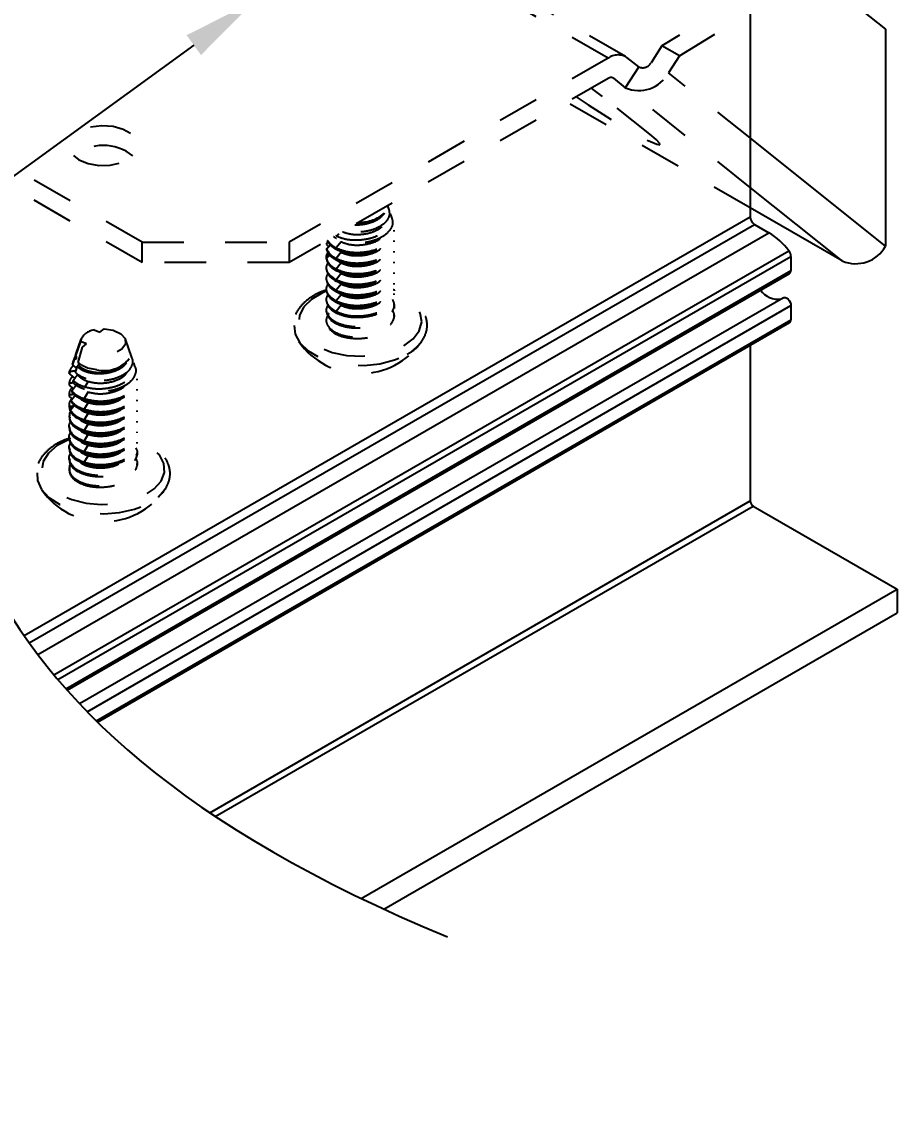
# Model space of a CAD drawing. Extents: x 0 to 11.6, y -12 to 0.
# Drawn here: x 3.904 to 6.01, y -8.144 to -5.504 of the extents above; entities that cross this region are included whole.
import ezdxf
from ezdxf import colors
from ezdxf.entities.mleader import LeaderData, LeaderLine
from ezdxf.math import Vec2, Vec3

# ---------------------------------------------------------------- set-up
doc = ezdxf.new("R2010")
doc.units = 0
doc.header["$LTSCALE"] = 0.5
doc.header["$MEASUREMENT"] = 0
doc.linetypes.add('HIDDEN2', pattern=[0.1875, 0.125, -0.0625])
for name, color, linetype in [('Brackets', 181, 'CONTINUOUS'), ('Dimension', 10, 'CONTINUOUS'), ('FAB DWG', 221, 'CONTINUOUS'), ('Hardware', 242, 'CONTINUOUS'), ('Housing', 150, 'CONTINUOUS')]:
    doc.layers.add(name, color=color, linetype=linetype)
doc.styles.get("Standard").update_dxf_attribs({"font": 'arial.ttf'})

msp = doc.modelspace()

# ---------------------------------------------------------------- linework, layer by layer
at = {"layer": 'Brackets', "linetype": 'HIDDEN2', "transparency": 16777216}
for p, q in [((5.3148, -5.5916), (4.464, -5.1004)), ((5.3565, -5.5874), (4.5057, -5.0963)), ((5.6565, -5.4308), (5.4442, -5.5617)), ((5.4865, -5.5861), (5.6565, -5.4813)), ((5.4442, -5.5617), (5.4179, -5.6024)), ((5.4865, -5.5861), (5.4442, -5.5617)), ((5.3148, -5.5916), (4.5468, -6.0349)), ((5.3884, -5.6125), (5.36, -5.5898)), ((5.4865, -5.5861), (5.4601, -5.6268)), ((5.3884, -5.6125), (5.356, -5.6626)), ((5.3148, -5.6404), (4.5468, -6.0838)), ((5.3276, -5.6399), (5.3255, -5.6387)), ((5.3276, -5.6399), (5.356, -5.6626)), ((5.6565, -5.7836), (5.4601, -5.6268)), ((5.6565, -5.9027), (5.356, -5.6626)), ((5.6565, -5.9518), (5.2159, -5.6975)), ((5.4148, -5.7745), (5.3012, -5.6837)), ((4.1932, -6.0349), (3.696, -5.7479)), ((4.1932, -6.0838), (3.696, -5.7967)), ((4.1932, -6.0838), (4.1932, -6.0349)), ((4.1932, -6.0349), (4.5468, -6.0349)), ((4.5468, -6.0349), (4.5468, -6.0838)), ((4.5468, -6.0838), (4.1932, -6.0838))]:
    msp.add_line(p, q, dxfattribs=at)
at = {"layer": 'Brackets', "transparency": 16777216}
for p, q in [((5.8118, -5.3855), (5.9822, -5.5217)), ((5.9822, -5.5217), (5.9822, -6.0439)), ((5.9822, -6.0439), (5.6565, -5.7836)), ((5.878, -6.0797), (5.6565, -5.9027)), ((5.878, -6.0797), (5.6565, -5.9518))]:
    msp.add_line(p, q, dxfattribs=at)
at = {"layer": 'Brackets', "linetype": 'HIDDEN2', "transparency": 16777216, "flags": 128}
for points in [[(5.3012, -5.6837), (5.2789, -5.6666), (5.2747, -5.6635)], [(5.2379, -5.6848), (5.2662, -5.7035), (5.3015, -5.7261), (5.3358, -5.7473), (5.3674, -5.766), (5.3948, -5.7814), (5.4165, -5.7925), (5.4315, -5.7989), (5.439, -5.8002), (5.4386, -5.7964), (5.4304, -5.7877), (5.4148, -5.7745)], [(4.0406, -5.836), (4.0628, -5.8452), (4.089, -5.8497), (4.1163, -5.849), (4.1418, -5.8433), (4.1626, -5.8331), (4.1766, -5.8195), (4.1822, -5.8041), (4.1789, -5.7884), (4.1669, -5.7743), (4.1475, -5.7631), (4.123, -5.7562), (4.0959, -5.7542), (4.0691, -5.7575), (4.0457, -5.7656), (4.028, -5.7776), (4.0181, -5.7923), (4.0169, -5.808), (4.0247, -5.8232), (4.0406, -5.836)]]:
    msp.add_lwpolyline(points, dxfattribs=at)
at = {"layer": 'Brackets', "linetype": 'HIDDEN2', "transparency": 16777216}
for centre, radius, start, end in [((5.3386, -5.6234), 0.0398, 57.5599, 126.8855), ((5.3976, -5.5914), 0.0231, 246.4213, 331.527), ((5.3215, -5.6494), 0.0113, 57.5599, 126.8855), ((5.3885, -5.588), 0.0814, 246.4213, 331.527), ((4.0993, -5.9165), 0.1149, 51.5655, 128.4345)]:
    msp.add_arc(centre, radius, start, end, dxfattribs=at)
at = {"layer": 'Brackets', "transparency": 16777216}
msp.add_arc((5.9106, -6.005), 0.0814, 246.4213, 331.527, dxfattribs=at)
at = {"layer": 'Dimension', "transparency": 16777216}
for points, knots in [([(2.5228, -3.9686), (3.644, -4.4845), (3.6491, -5.8333), (3.6542, -7.1821), (4.9277, -7.7071)], [0.0416, 0.0416, 0.0416, 0.0416, 1, 2, 2, 2, 2]), ([(2.6779, -6.7488), (3.9882, -7.289), (3.8715, -8.8141), (3.5346, -9.9254), (4.4394, -10.8779)], [0, 0, 0, 0, 1, 1.936571, 1.936571, 1.936571, 1.936571])]:
    msp.add_open_spline(points, degree=3, knots=knots, dxfattribs=at)
at = {"layer": 'Hardware', "linetype": 'HIDDEN2', "transparency": 16777216}
for p, q in [((4.7866, -5.9542), (4.784, -5.9468)), ((4.794, -5.9751), (4.791, -5.9667)), ((4.6668, -6.0145), (4.6622, -6.0202)), ((4.8, -6.0086), (4.8, -6.0054)), ((4.637, -6.0402), (4.642, -6.0458)), ((4.672, -6.0335), (4.66, -6.0484)), ((4.8, -6.0341), (4.8, -6.0309)), ((4.636, -6.0707), (4.636, -6.0724)), ((4.6412, -6.0558), (4.6364, -6.0647)), ((4.6414, -6.0689), (4.6364, -6.066)), ((4.672, -6.059), (4.66, -6.0739)), ((4.6629, -6.0522), (4.672, -6.059)), ((4.8, -6.0596), (4.8, -6.0564)), ((4.636, -6.0947), (4.636, -6.0979)), ((4.672, -6.0845), (4.66, -6.0994)), ((4.6636, -6.0783), (4.672, -6.0845)), ((4.8, -6.0851), (4.8, -6.0819)), ((4.636, -6.1202), (4.636, -6.1234)), ((4.672, -6.1101), (4.66, -6.1249)), ((4.6636, -6.1038), (4.672, -6.1101)), ((4.8, -6.1106), (4.8, -6.1074)), ((4.636, -6.1457), (4.636, -6.1489)), ((4.658, -6.125), (4.672, -6.1356)), ((4.672, -6.1356), (4.66, -6.1505)), ((4.8, -6.1362), (4.8, -6.133)), ((4.636, -6.1712), (4.636, -6.1744)), ((4.658, -6.1506), (4.672, -6.1611)), ((4.658, -6.1761), (4.672, -6.1866)), ((4.672, -6.1611), (4.66, -6.176)), ((4.8, -6.1617), (4.8, -6.1585)), ((4.636, -6.1968), (4.636, -6.1999)), ((4.672, -6.1866), (4.66, -6.2015)), ((4.8, -6.1872), (4.8, -6.184)), ((4.8, -6.2127), (4.8, -6.2095)), ((4.0773, -6.246), (4.0916, -6.2516)), ((4.0916, -6.2516), (4.1013, -6.2434)), ((4.0448, -6.2736), (4.0327, -6.3079)), ((4.0459, -6.2685), (4.0338, -6.3027)), ((4.0592, -6.2793), (4.0448, -6.2736)), ((4.0494, -6.2875), (4.0592, -6.2793)), ((4.1681, -6.3119), (4.1527, -6.2685)), ((4.0327, -6.3079), (4.0345, -6.303)), ((4.0327, -6.3079), (4.0343, -6.3093)), ((4.0393, -6.3245), (4.0494, -6.2875)), ((4.8308, -6.3046), (4.8419, -6.2975)), ((4.0294, -6.3171), (4.0251, -6.3292)), ((4.0251, -6.3292), (4.0269, -6.324)), ((4.0305, -6.3121), (4.0263, -6.3238)), ((4.0342, -6.3163), (4.0294, -6.3171)), ((4.0327, -6.3486), (4.0367, -6.3342)), ((4.0367, -6.3342), (4.0395, -6.3303)), ((4.1755, -6.3329), (4.1727, -6.3249)), ((4.0188, -6.3468), (4.0175, -6.3505)), ((4.0175, -6.3505), (4.0175, -6.3505)), ((4.0201, -6.3414), (4.019, -6.3445)), ((4.0342, -6.3372), (4.0342, -6.3426)), ((4.0628, -6.3442), (4.061, -6.3472)), ((4.0837, -6.3418), (4.0625, -6.3378)), ((4.0262, -6.3728), (4.0275, -6.3678)), ((4.0628, -6.3697), (4.055, -6.3828)), ((4.1813, -6.3665), (4.1813, -6.3633)), ((4.0174, -6.4063), (4.0251, -6.4128)), ((4.0628, -6.3952), (4.0533, -6.4113)), ((4.1813, -6.392), (4.1813, -6.3888)), ((4.1813, -6.4175), (4.1813, -6.4143)), ((4.0173, -6.4271), (4.0173, -6.4303)), ((4.0245, -6.4348), (4.0176, -6.4322)), ((4.0628, -6.4207), (4.0533, -6.4368)), ((4.1813, -6.443), (4.1813, -6.4398)), ((4.0173, -6.4526), (4.0173, -6.4558)), ((4.0628, -6.4462), (4.0533, -6.4623)), ((4.1813, -6.4686), (4.1813, -6.4654)), ((4.0173, -6.4781), (4.0173, -6.4813)), ((4.0628, -6.4718), (4.0533, -6.4878)), ((4.1813, -6.4941), (4.1813, -6.4909)), ((4.0173, -6.5036), (4.0173, -6.5068)), ((4.0628, -6.4973), (4.0533, -6.5133)), ((4.1813, -6.5196), (4.1813, -6.5164)), ((4.0173, -6.5292), (4.0173, -6.5323)), ((4.0628, -6.5228), (4.0533, -6.5389)), ((4.1813, -6.5451), (4.1813, -6.5419)), ((4.0173, -6.5547), (4.0173, -6.5579)), ((4.0628, -6.5483), (4.0533, -6.5644)), ((4.1813, -6.5706), (4.1813, -6.5674)), ((4.2313, -6.6483), (4.2471, -6.6313))]:
    msp.add_line(p, q, dxfattribs=at)
at = {"layer": 'Hardware', "linetype": 'HIDDEN2', "transparency": 16777216, "flags": 128}
for points in [[(4.6364, -6.1526), (4.6273, -6.1563), (4.6011, -6.1715), (4.5822, -6.1899), (4.5719, -6.2105), (4.5707, -6.2319), (4.5788, -6.2528), (4.5956, -6.2718), (4.6202, -6.2879), (4.6508, -6.2999), (4.6857, -6.3072), (4.7227, -6.3092), (4.7593, -6.3059), (4.7933, -6.2973), (4.8226, -6.2842), (4.8226, -6.2842)], [(4.8226, -6.2842), (4.8454, -6.2673), (4.8601, -6.2477), (4.8659, -6.2265), (4.8624, -6.2052), (4.8498, -6.1851), (4.829, -6.1673), (4.8012, -6.1532), (4.7963, -6.1514)], [(4.1013, -6.2434), (4.1236, -6.2467), (4.1416, -6.255), (4.152, -6.2668), (4.153, -6.2801), (4.1444, -6.2925), (4.1277, -6.3016), (4.106, -6.306), (4.083, -6.3048), (4.063, -6.2983), (4.0494, -6.2875)], [(4.5587, -6.2352), (4.5612, -6.2561), (4.5726, -6.2773), (4.5925, -6.2963), (4.6197, -6.312), (4.6526, -6.3234), (4.6893, -6.33), (4.7276, -6.3314), (4.7655, -6.3274), (4.8005, -6.3183), (4.8308, -6.3046)], [(4.8419, -6.2975), (4.8545, -6.2871), (4.8658, -6.2741)], [(4.0175, -6.3505), (4.0185, -6.3459), (4.019, -6.3445)], [(4.0181, -6.5096), (4.016, -6.5104), (3.9882, -6.5246), (3.9674, -6.5423), (3.9549, -6.5625), (3.9514, -6.5838), (3.9573, -6.6049), (3.972, -6.6246), (3.9948, -6.6415), (4.0241, -6.6546), (4.0582, -6.6631), (4.0948, -6.6664), (4.1317, -6.6643), (4.1666, -6.6571), (4.1973, -6.645), (4.2218, -6.6289), (4.2218, -6.6289)], [(4.2218, -6.6289), (4.2386, -6.6099), (4.2466, -6.589), (4.2454, -6.5676), (4.235, -6.547), (4.2161, -6.5286), (4.1899, -6.5135), (4.1801, -6.5095)], [(3.9402, -6.5903), (3.9412, -6.6085), (3.9507, -6.63), (3.9688, -6.6496), (3.9946, -6.6661), (4.0264, -6.6785), (4.0624, -6.6862), (4.1006, -6.6887), (4.1388, -6.6859), (4.1746, -6.6778), (4.206, -6.6651), (4.2313, -6.6483)]]:
    msp.add_lwpolyline(points, dxfattribs=at)
at = {"layer": 'Hardware', "linetype": 'HIDDEN2', "transparency": 16777216}
for centre, radius, start, end in [((4.7179, -5.897), 0.0894, 268.4178, 311.1197), ((4.6635, -6.0707), 0.0275, 170.1317, 189.8683), ((4.0811, -6.2834), 0.0376, 95.8829, 164.9428), ((4.718, -6.1703), 0.1806, 215.088, 324.912), ((4.1021, -6.2675), 0.0765, 256.0573, 321.7433), ((4.0477, -6.4273), 0.0304, 189.1668, 207.6073), ((4.0497, -6.581), 0.0321, 162.0187, 233.4667), ((4.0993, -6.5274), 0.1806, 215.088, 324.912)]:
    msp.add_arc(centre, radius, start, end, dxfattribs=at)
for centre, major_axis, ratio, start_param, end_param in [((4.718, -5.7254), (0.0551, 0.5797), 0.104683, 2.147575, 2.154741), ((4.718, -5.7254), (0.0551, 0.5797), 0.104683, 2.206003, 2.208709), ((4.718, -5.7254), (0.0623, 0.5129), 0.103906, 2.270315, 2.277598), ((4.718, -5.7254), (0.0623, 0.5129), 0.103906, 2.329739, 2.334448), ((4.0993, -6.0826), (0.0345, 0.4644), 0.118803, 2.089657, 2.10692), ((4.0993, -6.0826), (0.0568, 0.4129), 0.07693, 2.207069, 2.224658), ((4.0993, -6.0826), (0.0435, 0.5851), 0.118803, 2.102708, 2.109607), ((4.0993, -6.0826), (0.0435, 0.5851), 0.118803, 2.158801, 2.165967), ((4.0993, -6.0826), (0.0716, 0.5202), 0.07693, 2.221384, 2.228388), ((4.0993, -6.0826), (0.0435, 0.5851), 0.118803, 2.217229, 2.219935), ((4.0993, -6.0826), (0.0716, 0.5202), 0.07693, 2.337781, 2.34249), ((4.0993, -6.0826), (0.0716, 0.5202), 0.07693, 2.278357, 2.285641)]:
    msp.add_ellipse(centre, major_axis=major_axis, ratio=ratio, start_param=start_param, end_param=end_param, dxfattribs=at)
for points, knots in [([(4.7863, -5.9542), (4.7874, -5.9588), (4.7896, -5.9682), (4.7831, -5.9824), (4.7697, -5.9952), (4.7502, -6.0048), (4.7268, -6.0101), (4.7026, -6.0108), (4.6873, -6.0085), (4.6806, -6.0065)], [0, 0, 0, 0, 0.1186513, 0.2476999, 0.3779181, 0.509324, 0.640716, 0.7729759, 0.9018043, 0.9018043, 0.9018043, 0.9018043]), ([(4.7046, -5.9927), (4.7063, -5.9927), (4.7157, -5.9927), (4.7328, -5.9908), (4.7538, -5.9839), (4.7687, -5.9744), (4.7744, -5.9672), (4.7767, -5.9644)], [0.311349, 0.311349, 0.311349, 0.311349, 0.3529015, 0.5322167, 0.7114857, 0.8865187, 1, 1, 1, 1]), ([(4.7083, -5.9905), (4.7116, -5.9905), (4.7234, -5.9902), (4.7435, -5.9868), (4.7646, -5.9774), (4.7729, -5.9685), (4.7767, -5.9644)], [0.3336923, 0.3336923, 0.3336923, 0.3336923, 0.4138196, 0.6150833, 0.8228616, 1, 1, 1, 1]), ([(4.66, -6.0484), (4.6684, -6.0517), (4.6854, -6.0585), (4.7181, -6.0601), (4.7502, -6.0551), (4.7776, -6.0429), (4.7955, -6.0255), (4.8025, -6.0069), (4.7974, -5.9953), (4.7952, -5.9902)], [0, 0, 0, 0, 0.1466645, 0.2971883, 0.4417453, 0.5909605, 0.7401758, 0.8847328, 1, 1, 1, 1]), ([(4.7934, -5.9753), (4.7947, -5.9797), (4.7975, -5.9895), (4.7911, -6.0046), (4.7771, -6.0189), (4.756, -6.0299), (4.7305, -6.0361), (4.7034, -6.0373), (4.679, -6.0338), (4.6665, -6.0285), (4.6609, -6.0261)], [0, 0, 0, 0, 0.105545, 0.234855, 0.364989, 0.496409, 0.627836, 0.759822, 0.893336, 1, 1, 1, 1]), ([(4.6622, -6.0202), (4.6679, -6.0224), (4.6805, -6.0274), (4.7049, -6.03), (4.7316, -6.028), (4.7565, -6.0211), (4.7766, -6.0094), (4.7895, -5.9946), (4.7946, -5.9799), (4.7915, -5.9707), (4.7902, -5.967)], [0, 0, 0, 0, 0.11247, 0.246698, 0.381095, 0.515488, 0.647566, 0.778951, 0.910342, 1, 1, 1, 1]), ([(4.6756, -6.0094), (4.6811, -6.0114), (4.6937, -6.0158), (4.718, -6.0166), (4.7437, -6.0123), (4.7647, -6.0022), (4.7772, -5.9921), (4.7789, -5.9857), (4.7792, -5.9847)], [0.0347196, 0.0347196, 0.0347196, 0.0347196, 0.1911393, 0.3873312, 0.5757121, 0.7701906, 0.9646691, 1, 1, 1, 1]), ([(4.66, -6.0516), (4.6684, -6.0549), (4.6854, -6.0617), (4.7181, -6.0633), (4.7501, -6.0583), (4.7778, -6.0461), (4.7947, -6.0287), (4.802, -6.0152), (4.8, -6.0087), (4.7999, -6.0086)], [0, 0, 0, 0, 0.165456, 0.335265, 0.498343, 0.666677, 0.83501, 0.998088, 1, 1, 1, 1]), ([(4.6422, -6.0365), (4.6418, -6.0365), (4.6401, -6.0365), (4.6384, -6.0366), (4.6371, -6.0367)], [0, 0, 0, 0, 0.226854, 1, 1, 1, 1]), ([(4.6371, -6.0507), (4.6384, -6.0494), (4.641, -6.0467), (4.644, -6.0438), (4.6457, -6.0422), (4.646, -6.0418)], [0, 0, 0, 0, 0.441026, 0.882057, 1, 1, 1, 1]), ([(4.6379, -6.0305), (4.6402, -6.0345), (4.6447, -6.0424), (4.655, -6.0486), (4.66, -6.0516)], [0, 0, 0, 0, 0.50866, 1, 1, 1, 1]), ([(4.6395, -6.0302), (4.6414, -6.0333), (4.646, -6.04), (4.655, -6.0454), (4.66, -6.0484)], [0.1124256, 0.1124256, 0.1124256, 0.1124256, 0.5086792, 1, 1, 1, 1]), ([(4.66, -6.0739), (4.6684, -6.0772), (4.6854, -6.084), (4.7181, -6.0857), (4.7502, -6.0806), (4.7777, -6.0684), (4.7954, -6.051), (4.8023, -6.0338), (4.798, -6.0236), (4.7965, -6.0199)], [0, 0, 0, 0, 0.151406, 0.306795, 0.456025, 0.610064, 0.764103, 0.913333, 1, 1, 1, 1]), ([(4.66, -6.0771), (4.6684, -6.0804), (4.6854, -6.0872), (4.7181, -6.0888), (4.7501, -6.0838), (4.7778, -6.0716), (4.7947, -6.0542), (4.802, -6.0407), (4.8, -6.0342), (4.7999, -6.0341)], [0, 0, 0, 0, 0.165456, 0.335265, 0.498343, 0.666677, 0.83501, 0.998088, 1, 1, 1, 1]), ([(4.672, -6.0335), (4.6787, -6.0361), (4.6921, -6.0412), (4.7182, -6.0422), (4.7432, -6.0377), (4.7617, -6.0302), (4.7679, -6.0235), (4.7696, -6.0217)], [0, 0, 0, 0, 0.2258633, 0.4576971, 0.680301, 0.9101101, 1, 1, 1, 1]), ([(4.6459, -6.0645), (4.6459, -6.0645), (4.6443, -6.0645), (4.6411, -6.0646), (4.638, -6.0647), (4.6364, -6.0647)], [0, 0, 0, 0, 0.0037293, 0.5018346, 1, 1, 1, 1]), ([(4.6365, -6.0737), (4.639, -6.0712), (4.6421, -6.0681), (4.6453, -6.0651), (4.6459, -6.0645)], [0, 0, 0, 0, 0.794285, 1, 1, 1, 1]), ([(4.637, -6.0536), (4.6391, -6.0581), (4.6432, -6.0669), (4.6545, -6.0737), (4.66, -6.0771)], [0, 0, 0, 0, 0.508384, 1, 1, 1, 1]), ([(4.6371, -6.0507), (4.6392, -6.0551), (4.6434, -6.0639), (4.6546, -6.0706), (4.66, -6.0739)], [0, 0, 0, 0, 0.50843, 1, 1, 1, 1]), ([(4.66, -6.0994), (4.6684, -6.1028), (4.6854, -6.1095), (4.7181, -6.1112), (4.7502, -6.1061), (4.7777, -6.0939), (4.7954, -6.0765), (4.8023, -6.0593), (4.798, -6.0491), (4.7965, -6.0454)], [0, 0, 0, 0, 0.151406, 0.306795, 0.456025, 0.610064, 0.764103, 0.913333, 1, 1, 1, 1]), ([(4.66, -6.1026), (4.6684, -6.106), (4.6854, -6.1127), (4.7181, -6.1144), (4.7501, -6.1093), (4.7778, -6.0971), (4.7947, -6.0797), (4.802, -6.0662), (4.8, -6.0597), (4.7999, -6.0596)], [0, 0, 0, 0, 0.165456, 0.335265, 0.498343, 0.666677, 0.83501, 0.998088, 1, 1, 1, 1]), ([(4.66, -6.1249), (4.6684, -6.1283), (4.6854, -6.1351), (4.7181, -6.1367), (4.7502, -6.1316), (4.7777, -6.1194), (4.7954, -6.102), (4.8023, -6.0848), (4.798, -6.0747), (4.7965, -6.0709)], [0, 0, 0, 0, 0.1514056, 0.3067954, 0.4560254, 0.6100643, 0.7641032, 0.9133333, 1, 1, 1, 1]), ([(4.672, -6.059), (4.6787, -6.0616), (4.6921, -6.0667), (4.7182, -6.0677), (4.7432, -6.0632), (4.761, -6.0562), (4.7667, -6.0501), (4.768, -6.0488)], [0, 0, 0, 0, 0.2319006, 0.4699312, 0.6984852, 0.9344371, 1, 1, 1, 1]), ([(4.6402, -6.0833), (4.6384, -6.087), (4.6337, -6.0963), (4.6401, -6.1118), (4.6534, -6.1206), (4.66, -6.1249)], [0, 0, 0, 0, 0.250809, 0.630269, 1, 1, 1, 1]), ([(4.6361, -6.0724), (4.6372, -6.0781), (4.6394, -6.0895), (4.6532, -6.0983), (4.66, -6.1026)], [0, 0, 0, 0, 0.5036629, 1, 1, 1, 1]), ([(4.6365, -6.0737), (4.6383, -6.0786), (4.6419, -6.0883), (4.6541, -6.0958), (4.66, -6.0994)], [0, 0, 0, 0, 0.507952, 1, 1, 1, 1]), ([(4.66, -6.1281), (4.6684, -6.1315), (4.6854, -6.1382), (4.7181, -6.1399), (4.7501, -6.1348), (4.7778, -6.1226), (4.7947, -6.1053), (4.802, -6.0917), (4.8, -6.0852), (4.7999, -6.0851)], [0, 0, 0, 0, 0.165456, 0.335265, 0.498343, 0.666677, 0.83501, 0.998088, 1, 1, 1, 1]), ([(4.66, -6.1505), (4.6684, -6.1538), (4.6854, -6.1606), (4.7181, -6.1622), (4.7502, -6.1571), (4.7777, -6.1449), (4.7954, -6.1276), (4.8023, -6.1103), (4.798, -6.1002), (4.7965, -6.0964)], [0, 0, 0, 0, 0.151406, 0.306795, 0.456025, 0.610064, 0.764103, 0.913333, 1, 1, 1, 1]), ([(4.672, -6.0845), (4.6787, -6.0871), (4.6921, -6.0922), (4.7182, -6.0932), (4.7432, -6.0887), (4.761, -6.0817), (4.7667, -6.0756), (4.768, -6.0743)], [0, 0, 0, 0, 0.2319006, 0.4699312, 0.6984852, 0.9344371, 1, 1, 1, 1]), ([(4.6402, -6.1088), (4.6384, -6.1125), (4.6337, -6.1218), (4.6401, -6.1374), (4.6534, -6.1461), (4.66, -6.1505)], [0, 0, 0, 0, 0.250809, 0.630269, 1, 1, 1, 1]), ([(4.6361, -6.0979), (4.6372, -6.1036), (4.6394, -6.115), (4.6532, -6.1238), (4.66, -6.1281)], [0, 0, 0, 0, 0.503663, 1, 1, 1, 1]), ([(4.6361, -6.1234), (4.6372, -6.1291), (4.6394, -6.1406), (4.6532, -6.1493), (4.66, -6.1536)], [0, 0, 0, 0, 0.503663, 1, 1, 1, 1]), ([(4.66, -6.1536), (4.6684, -6.157), (4.6854, -6.1638), (4.7181, -6.1654), (4.7501, -6.1603), (4.7778, -6.1481), (4.7947, -6.1308), (4.802, -6.1172), (4.8, -6.1107), (4.7999, -6.1106)], [0, 0, 0, 0, 0.165456, 0.335265, 0.498343, 0.666677, 0.83501, 0.998088, 1, 1, 1, 1]), ([(4.66, -6.176), (4.6684, -6.1793), (4.6854, -6.1861), (4.7181, -6.1877), (4.7502, -6.1827), (4.7777, -6.1705), (4.7954, -6.1531), (4.8023, -6.1359), (4.798, -6.1257), (4.7965, -6.122)], [0, 0, 0, 0, 0.151406, 0.306795, 0.456025, 0.610064, 0.764103, 0.913333, 1, 1, 1, 1]), ([(4.672, -6.1101), (4.6787, -6.1126), (4.6921, -6.1178), (4.7182, -6.1188), (4.7432, -6.1142), (4.761, -6.1072), (4.7667, -6.1011), (4.768, -6.0998)], [0, 0, 0, 0, 0.231901, 0.469931, 0.698485, 0.934437, 1, 1, 1, 1]), ([(4.6385, -6.1492), (4.6312, -6.1517), (4.6134, -6.1579), (4.5904, -6.1726), (4.5709, -6.192), (4.5595, -6.2116), (4.5586, -6.2246), (4.5582, -6.2295)], [0, 0, 0, 0, 0.159637, 0.392762, 0.627349, 0.85941, 1, 1, 1, 1]), ([(4.6402, -6.1344), (4.6384, -6.138), (4.6337, -6.1473), (4.6401, -6.1629), (4.6534, -6.1716), (4.66, -6.176)], [0, 0, 0, 0, 0.250809, 0.630269, 1, 1, 1, 1]), ([(4.6361, -6.1489), (4.6372, -6.1547), (4.6394, -6.1661), (4.6532, -6.1748), (4.66, -6.1792)], [0, 0, 0, 0, 0.503663, 1, 1, 1, 1]), ([(4.66, -6.1792), (4.6684, -6.1825), (4.6854, -6.1893), (4.7181, -6.1909), (4.7501, -6.1858), (4.7778, -6.1736), (4.7947, -6.1563), (4.802, -6.1428), (4.8, -6.1362), (4.7999, -6.1362)], [0, 0, 0, 0, 0.1654557, 0.3352652, 0.4983434, 0.6666768, 0.8350101, 0.9980883, 1, 1, 1, 1]), ([(4.66, -6.2015), (4.6684, -6.2048), (4.6854, -6.2116), (4.7181, -6.2132), (4.7502, -6.2082), (4.7777, -6.196), (4.7954, -6.1786), (4.8023, -6.1614), (4.798, -6.1512), (4.7965, -6.1475)], [0, 0, 0, 0, 0.151406, 0.306795, 0.456025, 0.610064, 0.764103, 0.913333, 1, 1, 1, 1]), ([(4.672, -6.1356), (4.6787, -6.1381), (4.6921, -6.1433), (4.7182, -6.1443), (4.7432, -6.1398), (4.761, -6.1327), (4.7667, -6.1266), (4.768, -6.1253)], [0, 0, 0, 0, 0.231901, 0.469931, 0.698485, 0.934437, 1, 1, 1, 1]), ([(4.8403, -6.2989), (4.841, -6.2985), (4.8501, -6.2926), (4.8636, -6.2789), (4.8765, -6.257), (4.8804, -6.2334), (4.8758, -6.2107), (4.8636, -6.19), (4.8444, -6.1718), (4.822, -6.1576), (4.8043, -6.1515), (4.797, -6.149)], [0, 0, 0, 0, 0.010991, 0.144547, 0.277424, 0.405592, 0.528885, 0.651449, 0.777583, 0.907828, 1, 1, 1, 1]), ([(4.6402, -6.1599), (4.6384, -6.1636), (4.6337, -6.1729), (4.6401, -6.1884), (4.6534, -6.1972), (4.66, -6.2015)], [0, 0, 0, 0, 0.250809, 0.630269, 1, 1, 1, 1]), ([(4.6402, -6.1854), (4.6383, -6.1891), (4.6336, -6.1984), (4.6405, -6.2137), (4.6585, -6.2278), (4.6859, -6.2369), (4.718, -6.2388), (4.7502, -6.2337), (4.7776, -6.2215), (4.7954, -6.2041), (4.8023, -6.1869), (4.798, -6.1767), (4.7965, -6.173)], [0, 0, 0, 0, 0.0728676, 0.183112, 0.2905298, 0.3979476, 0.508192, 0.6140662, 0.7233523, 0.8326383, 0.9385126, 1, 1, 1, 1]), ([(4.6361, -6.1744), (4.6372, -6.1802), (4.6394, -6.1916), (4.6532, -6.2003), (4.66, -6.2047)], [0, 0, 0, 0, 0.503663, 1, 1, 1, 1]), ([(4.66, -6.2047), (4.6684, -6.208), (4.6854, -6.2148), (4.7181, -6.2164), (4.7501, -6.2114), (4.7778, -6.1992), (4.7947, -6.1818), (4.802, -6.1683), (4.8, -6.1618), (4.7999, -6.1617)], [0, 0, 0, 0, 0.165456, 0.335265, 0.498343, 0.666677, 0.83501, 0.998088, 1, 1, 1, 1]), ([(4.672, -6.1611), (4.6787, -6.1636), (4.6921, -6.1688), (4.7182, -6.1698), (4.7432, -6.1653), (4.761, -6.1583), (4.7667, -6.1522), (4.768, -6.1508)], [0, 0, 0, 0, 0.2319006, 0.4699312, 0.6984852, 0.9344371, 1, 1, 1, 1]), ([(4.672, -6.1866), (4.6787, -6.1892), (4.6921, -6.1943), (4.7182, -6.1953), (4.7432, -6.1908), (4.761, -6.1838), (4.7667, -6.1777), (4.768, -6.1763)], [0, 0, 0, 0, 0.2319006, 0.4699312, 0.6984852, 0.9344371, 1, 1, 1, 1]), ([(4.6425, -6.2054), (4.6395, -6.2109), (4.6333, -6.222), (4.6404, -6.2392), (4.6585, -6.2534), (4.6859, -6.2624), (4.718, -6.2643), (4.7502, -6.2592), (4.7776, -6.247), (4.7954, -6.2296), (4.8023, -6.2124), (4.798, -6.2022), (4.7965, -6.1985)], [0, 0, 0, 0, 0.105376, 0.211755, 0.315406, 0.419058, 0.525436, 0.627598, 0.733052, 0.838507, 0.940669, 1, 1, 1, 1]), ([(4.6361, -6.1999), (4.6373, -6.2056), (4.6397, -6.2169), (4.6587, -6.231), (4.6858, -6.2401), (4.718, -6.242), (4.7501, -6.2369), (4.7778, -6.2247), (4.7948, -6.2073), (4.802, -6.1938), (4.8, -6.1873), (4.7999, -6.1872)], [0, 0, 0, 0, 0.125921, 0.250011, 0.374101, 0.501456, 0.623763, 0.750011, 0.876259, 0.998566, 1, 1, 1, 1]), ([(4.6421, -6.2417), (4.6474, -6.2467), (4.6578, -6.2566), (4.686, -6.2656), (4.718, -6.2675), (4.7502, -6.2624), (4.7778, -6.2502), (4.7948, -6.2328), (4.802, -6.2193), (4.8, -6.2128), (4.7999, -6.2127)], [0, 0, 0, 0, 0.144564, 0.286101, 0.431362, 0.570865, 0.714863, 0.858862, 0.998365, 1, 1, 1, 1]), ([(4.033, -6.3082), (4.0324, -6.3088), (4.0298, -6.3116), (4.0296, -6.3147), (4.0294, -6.3171)], [0, 0, 0, 0, 0.238553, 1, 1, 1, 1]), ([(4.0272, -6.331), (4.024, -6.3349), (4.0198, -6.3399), (4.019, -6.3454), (4.0188, -6.3468)], [0, 0, 0, 0, 0.755708, 1, 1, 1, 1]), ([(4.0251, -6.3292), (4.0264, -6.3304), (4.0294, -6.3331), (4.0325, -6.3357), (4.0342, -6.3372)], [0, 0, 0, 0, 0.4295877, 1, 1, 1, 1]), ([(4.0367, -6.3342), (4.0406, -6.3374), (4.0471, -6.3426), (4.057, -6.3459), (4.061, -6.3472)], [0, 0, 0, 0, 0.608092, 1, 1, 1, 1]), ([(4.0625, -6.3378), (4.0567, -6.3355), (4.0473, -6.3319), (4.0415, -6.3265), (4.0393, -6.3245)], [0, 0, 0, 0, 0.6251293, 1, 1, 1, 1]), ([(4.0395, -6.3303), (4.0425, -6.3331), (4.0482, -6.3386), (4.058, -6.3424), (4.0628, -6.3442)], [0, 0, 0, 0, 0.508709, 1, 1, 1, 1]), ([(4.1748, -6.3332), (4.1755, -6.3345), (4.1791, -6.341), (4.1768, -6.3536), (4.1677, -6.3691), (4.15, -6.3822), (4.1267, -6.3911), (4.1, -6.3952), (4.0745, -6.3945), (4.0603, -6.3906), (4.054, -6.3889)], [0, 0, 0, 0, 0.035182, 0.174665, 0.315036, 0.456794, 0.598559, 0.740928, 0.884945, 1, 1, 1, 1]), ([(4.055, -6.3828), (4.0615, -6.3844), (4.0758, -6.3879), (4.1011, -6.3878), (4.1272, -6.383), (4.1499, -6.3734), (4.1665, -6.3596), (4.1745, -6.3437), (4.1761, -6.3316), (4.1726, -6.3258), (4.1722, -6.3251)], [0, 0, 0, 0, 0.12125, 0.265957, 0.410845, 0.555729, 0.698118, 0.839759, 0.981407, 1, 1, 1, 1]), ([(4.1672, -6.3122), (4.1681, -6.3139), (4.1713, -6.3203), (4.1688, -6.3322), (4.1597, -6.3462), (4.1432, -6.3578), (4.1217, -6.3656), (4.0974, -6.369), (4.0753, -6.368), (4.0632, -6.3647), (4.0583, -6.3634)], [0, 0, 0, 0, 0.04957, 0.188734, 0.329159, 0.470864, 0.612555, 0.755181, 0.899383, 1, 1, 1, 1]), ([(4.061, -6.3472), (4.0676, -6.3487), (4.0809, -6.3517), (4.104, -6.3507), (4.1263, -6.3457), (4.1452, -6.3366), (4.1572, -6.3256), (4.1608, -6.3179), (4.1622, -6.3149)], [0, 0, 0, 0, 0.173877, 0.352902, 0.532217, 0.711486, 0.886519, 1, 1, 1, 1]), ([(4.0628, -6.3442), (4.0703, -6.346), (4.0856, -6.3495), (4.1119, -6.3476), (4.1359, -6.3406), (4.1541, -6.329), (4.1597, -6.3193), (4.1622, -6.3149)], [0, 0, 0, 0, 0.2042107, 0.4138196, 0.6150833, 0.8228616, 1, 1, 1, 1]), ([(4.0259, -6.3579), (4.0241, -6.3596), (4.0187, -6.3647), (4.0179, -6.3708), (4.0173, -6.3749)], [0, 0, 0, 0, 0.323909, 1, 1, 1, 1]), ([(4.0175, -6.3505), (4.0189, -6.3517), (4.0217, -6.3543), (4.0263, -6.3583), (4.0295, -6.361), (4.0313, -6.3625)], [0, 0, 0, 0, 0.308047, 0.616097, 1, 1, 1, 1]), ([(4.0339, -6.3443), (4.0313, -6.3447), (4.0272, -6.3453), (4.0222, -6.3462), (4.0198, -6.3466), (4.0188, -6.3468)], [0, 0, 0, 0, 0.530543, 0.807342, 1, 1, 1, 1]), ([(4.0275, -6.3678), (4.028, -6.3671), (4.0295, -6.365), (4.0329, -6.3602), (4.0359, -6.3562), (4.0378, -6.3536)], [0, 0, 0, 0, 0.14554, 0.437363, 1, 1, 1, 1]), ([(4.0583, -6.3634), (4.0524, -6.3611), (4.042, -6.3571), (4.0355, -6.3512), (4.0327, -6.3486)], [0, 0, 0, 0, 0.56887, 1, 1, 1, 1]), ([(4.0378, -6.3536), (4.0407, -6.3569), (4.0464, -6.3634), (4.0574, -6.3676), (4.0628, -6.3697)], [0, 0, 0, 0, 0.50834, 1, 1, 1, 1]), ([(4.0533, -6.4113), (4.0628, -6.4136), (4.082, -6.4184), (4.1152, -6.4164), (4.1455, -6.408), (4.1691, -6.3929), (4.1811, -6.374), (4.1833, -6.3579), (4.1775, -6.3499), (4.1761, -6.348)], [0, 0, 0, 0, 0.157489, 0.319122, 0.474348, 0.634576, 0.794803, 0.950029, 1, 1, 1, 1]), ([(4.0628, -6.3697), (4.0703, -6.3715), (4.0856, -6.375), (4.112, -6.3731), (4.1357, -6.366), (4.1521, -6.3563), (4.1564, -6.3487), (4.1577, -6.3463)], [0, 0, 0, 0, 0.222537, 0.450957, 0.670283, 0.896708, 1, 1, 1, 1]), ([(4.0269, -6.3734), (4.0266, -6.3734), (4.0248, -6.3737), (4.0217, -6.3742), (4.0188, -6.3746), (4.0173, -6.3749)], [0, 0, 0, 0, 0.092376, 0.546183, 1, 1, 1, 1]), ([(4.0173, -6.3784), (4.0188, -6.3797), (4.0217, -6.3822), (4.0254, -6.3854), (4.0275, -6.3871), (4.0282, -6.3876)], [0, 0, 0, 0, 0.409661, 0.819327, 1, 1, 1, 1]), ([(4.0248, -6.3848), (4.0232, -6.3864), (4.0177, -6.3919), (4.0175, -6.3983), (4.0173, -6.4028)], [0, 0, 0, 0, 0.2926467, 1, 1, 1, 1]), ([(4.0241, -6.3933), (4.0251, -6.3919), (4.0276, -6.3884), (4.0317, -6.3828), (4.0348, -6.3787), (4.0364, -6.3766)], [0, 0, 0, 0, 0.246446, 0.623126, 1, 1, 1, 1]), ([(4.054, -6.3889), (4.0467, -6.386), (4.0356, -6.3815), (4.0286, -6.375), (4.0262, -6.3728)], [0, 0, 0, 0, 0.649225, 1, 1, 1, 1]), ([(4.0275, -6.3678), (4.0283, -6.3685), (4.0333, -6.3732), (4.0424, -6.3786), (4.0524, -6.3819), (4.055, -6.3828)], [0, 0, 0, 0, 0.115809, 0.765213, 1, 1, 1, 1]), ([(4.0533, -6.4145), (4.0628, -6.4168), (4.082, -6.4216), (4.1152, -6.4196), (4.1456, -6.4111), (4.1686, -6.3962), (4.1809, -6.38), (4.1801, -6.3699), (4.1798, -6.3665)], [0, 0, 0, 0, 0.179927, 0.364589, 0.541931, 0.724988, 0.908044, 1, 1, 1, 1]), ([(4.0533, -6.4368), (4.0628, -6.4391), (4.082, -6.4439), (4.1152, -6.442), (4.1455, -6.4335), (4.1692, -6.4185), (4.1809, -6.3995), (4.1837, -6.385), (4.1792, -6.3783), (4.1789, -6.3778)], [0, 0, 0, 0, 0.163481, 0.331263, 0.492395, 0.658719, 0.825042, 0.986174, 1, 1, 1, 1]), ([(4.0628, -6.3952), (4.0703, -6.397), (4.0856, -6.4006), (4.1121, -6.3987), (4.1354, -6.3914), (4.1501, -6.3837), (4.1535, -6.3783), (4.1536, -6.3781)], [0, 0, 0, 0, 0.24524, 0.496962, 0.738663, 0.988187, 1, 1, 1, 1]), ([(4.0238, -6.4118), (4.0224, -6.4133), (4.0167, -6.4191), (4.0172, -6.4259), (4.0176, -6.4309)], [0, 0, 0, 0, 0.265524, 1, 1, 1, 1]), ([(4.0297, -6.4011), (4.0286, -6.4012), (4.026, -6.4016), (4.0219, -6.4022), (4.0188, -6.4026), (4.0173, -6.4028)], [0, 0, 0, 0, 0.2644838, 0.6322334, 1, 1, 1, 1]), ([(4.0224, -6.4165), (4.0234, -6.4151), (4.0256, -6.4122), (4.0296, -6.4068), (4.0325, -6.403), (4.0344, -6.4005)], [0, 0, 0, 0, 0.266508, 0.533018, 1, 1, 1, 1]), ([(4.0239, -6.3962), (4.0276, -6.3999), (4.0348, -6.4072), (4.0472, -6.4121), (4.0533, -6.4145)], [0, 0, 0, 0, 0.50866, 1, 1, 1, 1]), ([(4.0241, -6.3933), (4.0278, -6.3969), (4.035, -6.4041), (4.0473, -6.4089), (4.0533, -6.4113)], [0, 0, 0, 0, 0.508679, 1, 1, 1, 1]), ([(4.0435, -6.41), (4.044, -6.4106), (4.0474, -6.4153), (4.0557, -6.4182), (4.0628, -6.4207)], [0, 0, 0, 0, 0.143807, 1, 1, 1, 1]), ([(4.0533, -6.44), (4.0628, -6.4423), (4.082, -6.4471), (4.1152, -6.4452), (4.1456, -6.4367), (4.1686, -6.4217), (4.1809, -6.4056), (4.1801, -6.3954), (4.1798, -6.392)], [0, 0, 0, 0, 0.179927, 0.364589, 0.541931, 0.724988, 0.908044, 1, 1, 1, 1]), ([(4.0533, -6.4623), (4.0628, -6.4647), (4.082, -6.4695), (4.1152, -6.4675), (4.1455, -6.459), (4.1692, -6.444), (4.1809, -6.425), (4.1837, -6.4105), (4.1792, -6.4038), (4.1789, -6.4033)], [0, 0, 0, 0, 0.163481, 0.331263, 0.492395, 0.658719, 0.825042, 0.986174, 1, 1, 1, 1]), ([(4.0628, -6.4207), (4.0703, -6.4225), (4.0856, -6.4261), (4.1118, -6.4241), (4.1349, -6.4178), (4.145, -6.4102), (4.1496, -6.4067)], [0, 0, 0, 0, 0.261133, 0.529169, 0.786533, 1, 1, 1, 1]), ([(4.0285, -6.4295), (4.0285, -6.4295), (4.0266, -6.4297), (4.023, -6.4302), (4.0194, -6.4306), (4.0176, -6.4309)], [0, 0, 0, 0, 0.003729, 0.501835, 1, 1, 1, 1]), ([(4.0188, -6.4303), (4.0185, -6.433), (4.0176, -6.4414), (4.029, -6.4548), (4.0453, -6.462), (4.0533, -6.4655)], [0, 0, 0, 0, 0.189758, 0.60014, 1, 1, 1, 1]), ([(4.0208, -6.4396), (4.0228, -6.4369), (4.0254, -6.4335), (4.028, -6.4302), (4.0285, -6.4295)], [0, 0, 0, 0, 0.794285, 1, 1, 1, 1]), ([(4.0208, -6.4396), (4.0244, -6.4443), (4.0315, -6.4534), (4.0461, -6.4594), (4.0533, -6.4623)], [0, 0, 0, 0, 0.5079521, 1, 1, 1, 1]), ([(4.0222, -6.4194), (4.0258, -6.4236), (4.0331, -6.4318), (4.0466, -6.4373), (4.0533, -6.44)], [0, 0, 0, 0, 0.5083836, 1, 1, 1, 1]), ([(4.0224, -6.4165), (4.026, -6.4207), (4.0333, -6.4288), (4.0467, -6.4341), (4.0533, -6.4368)], [0, 0, 0, 0, 0.50843, 1, 1, 1, 1]), ([(4.0433, -6.4353), (4.0438, -6.436), (4.0473, -6.4408), (4.0557, -6.4437), (4.0628, -6.4462)], [0, 0, 0, 0, 0.157137, 1, 1, 1, 1]), ([(4.0533, -6.4655), (4.0628, -6.4679), (4.082, -6.4726), (4.1152, -6.4707), (4.1456, -6.4622), (4.1686, -6.4472), (4.1809, -6.4311), (4.1801, -6.4209), (4.1798, -6.4175)], [0, 0, 0, 0, 0.179927, 0.364589, 0.541931, 0.724988, 0.908044, 1, 1, 1, 1]), ([(4.0533, -6.4878), (4.0628, -6.4902), (4.082, -6.495), (4.1152, -6.493), (4.1455, -6.4845), (4.1692, -6.4695), (4.1809, -6.4505), (4.1837, -6.436), (4.1792, -6.4294), (4.1789, -6.4288)], [0, 0, 0, 0, 0.163481, 0.331263, 0.492395, 0.658719, 0.825042, 0.986174, 1, 1, 1, 1]), ([(4.0628, -6.4462), (4.0703, -6.448), (4.0856, -6.4516), (4.1118, -6.4496), (4.1349, -6.4433), (4.145, -6.4357), (4.1496, -6.4322)], [0, 0, 0, 0, 0.261133, 0.529169, 0.786533, 1, 1, 1, 1]), ([(4.0211, -6.4668), (4.0203, -6.4677), (4.0152, -6.4736), (4.0175, -6.4867), (4.0285, -6.5026), (4.0451, -6.5098), (4.0533, -6.5133)], [0, 0, 0, 0, 0.0550501, 0.3642761, 0.6862659, 1, 1, 1, 1]), ([(4.0189, -6.444), (4.018, -6.4496), (4.0162, -6.461), (4.0288, -6.4772), (4.0452, -6.4843), (4.0533, -6.4878)], [0, 0, 0, 0, 0.327241, 0.667989, 1, 1, 1, 1]), ([(4.0188, -6.4558), (4.0185, -6.4585), (4.0176, -6.4669), (4.029, -6.4804), (4.0453, -6.4875), (4.0533, -6.491)], [0, 0, 0, 0, 0.189758, 0.60014, 1, 1, 1, 1]), ([(4.0427, -6.4601), (4.0434, -6.4611), (4.047, -6.4661), (4.0558, -6.4692), (4.0628, -6.4718)], [0, 0, 0, 0, 0.197474, 1, 1, 1, 1]), ([(4.0533, -6.491), (4.0628, -6.4934), (4.082, -6.4982), (4.1152, -6.4962), (4.1456, -6.4877), (4.1686, -6.4727), (4.1809, -6.4566), (4.1801, -6.4464), (4.1798, -6.443)], [0, 0, 0, 0, 0.179927, 0.364589, 0.541931, 0.724988, 0.908044, 1, 1, 1, 1]), ([(4.0533, -6.5133), (4.0628, -6.5157), (4.082, -6.5205), (4.1152, -6.5185), (4.1455, -6.51), (4.1692, -6.495), (4.1809, -6.4761), (4.1837, -6.4615), (4.1792, -6.4549), (4.1789, -6.4544)], [0, 0, 0, 0, 0.163481, 0.331263, 0.492395, 0.658719, 0.825042, 0.986174, 1, 1, 1, 1]), ([(4.0628, -6.4718), (4.0703, -6.4735), (4.0856, -6.4771), (4.1118, -6.4751), (4.1349, -6.4689), (4.145, -6.4612), (4.1496, -6.4577)], [0, 0, 0, 0, 0.261133, 0.529169, 0.786533, 1, 1, 1, 1]), ([(4.0211, -6.4924), (4.0203, -6.4932), (4.0152, -6.4991), (4.0175, -6.5122), (4.0285, -6.5282), (4.0451, -6.5353), (4.0533, -6.5389)], [0, 0, 0, 0, 0.0550501, 0.3642761, 0.6862659, 1, 1, 1, 1]), ([(4.0188, -6.4813), (4.0185, -6.484), (4.0176, -6.4925), (4.029, -6.5059), (4.0453, -6.513), (4.0533, -6.5165)], [0, 0, 0, 0, 0.189758, 0.60014, 1, 1, 1, 1]), ([(4.0427, -6.4856), (4.0434, -6.4866), (4.047, -6.4916), (4.0558, -6.4948), (4.0628, -6.4973)], [0, 0, 0, 0, 0.1974741, 1, 1, 1, 1]), ([(4.0533, -6.5165), (4.0628, -6.5189), (4.082, -6.5237), (4.1152, -6.5217), (4.1456, -6.5132), (4.1686, -6.4982), (4.1809, -6.4821), (4.1801, -6.4719), (4.1798, -6.4685)], [0, 0, 0, 0, 0.179927, 0.364589, 0.541931, 0.724988, 0.908044, 1, 1, 1, 1]), ([(4.0533, -6.5389), (4.0628, -6.5412), (4.082, -6.546), (4.1152, -6.544), (4.1455, -6.5355), (4.1692, -6.5205), (4.1809, -6.5016), (4.1837, -6.487), (4.1792, -6.4804), (4.1789, -6.4799)], [0, 0, 0, 0, 0.163481, 0.331263, 0.492395, 0.658719, 0.825042, 0.986174, 1, 1, 1, 1]), ([(4.0628, -6.4973), (4.0703, -6.4991), (4.0856, -6.5027), (4.1118, -6.5006), (4.1349, -6.4944), (4.145, -6.4867), (4.1496, -6.4833)], [0, 0, 0, 0, 0.261133, 0.529169, 0.786533, 1, 1, 1, 1]), ([(4.0188, -6.5068), (4.0138, -6.5085), (3.998, -6.5135), (3.9761, -6.5266), (3.9552, -6.5453), (3.9422, -6.5651), (3.9404, -6.5788), (3.9396, -6.5844)], [0, 0, 0, 0, 0.112512, 0.35238, 0.593906, 0.833976, 1, 1, 1, 1]), ([(4.0211, -6.5179), (4.0203, -6.5188), (4.0152, -6.5246), (4.0175, -6.5377), (4.0285, -6.5537), (4.0451, -6.5608), (4.0533, -6.5644)], [0, 0, 0, 0, 0.0550501, 0.3642761, 0.6862659, 1, 1, 1, 1]), ([(4.0188, -6.5068), (4.0185, -6.5095), (4.0176, -6.518), (4.029, -6.5314), (4.0453, -6.5385), (4.0533, -6.542)], [0, 0, 0, 0, 0.189758, 0.60014, 1, 1, 1, 1]), ([(4.0427, -6.5111), (4.0434, -6.5121), (4.047, -6.5171), (4.0558, -6.5203), (4.0628, -6.5228)], [0, 0, 0, 0, 0.197474, 1, 1, 1, 1]), ([(4.0533, -6.542), (4.0628, -6.5444), (4.082, -6.5492), (4.1152, -6.5472), (4.1456, -6.5387), (4.1686, -6.5237), (4.1809, -6.5076), (4.1801, -6.4975), (4.1798, -6.4941)], [0, 0, 0, 0, 0.179927, 0.364589, 0.541931, 0.724988, 0.908044, 1, 1, 1, 1]), ([(4.0533, -6.5644), (4.0628, -6.5667), (4.082, -6.5715), (4.1152, -6.5695), (4.1455, -6.5611), (4.1692, -6.546), (4.1808, -6.5271), (4.1838, -6.5129), (4.1797, -6.5066), (4.1795, -6.5064)], [0, 0, 0, 0, 0.164951, 0.334242, 0.496822, 0.664642, 0.832461, 0.995042, 1, 1, 1, 1]), ([(4.0533, -6.5676), (4.0628, -6.5699), (4.082, -6.5747), (4.1152, -6.5727), (4.1456, -6.5642), (4.1686, -6.5493), (4.1809, -6.5331), (4.1801, -6.523), (4.1798, -6.5196)], [0, 0, 0, 0, 0.179927, 0.364589, 0.541931, 0.724988, 0.908044, 1, 1, 1, 1]), ([(4.0628, -6.5228), (4.0703, -6.5246), (4.0856, -6.5282), (4.1118, -6.5262), (4.1349, -6.5199), (4.145, -6.5122), (4.1496, -6.5088)], [0, 0, 0, 0, 0.261133, 0.529169, 0.786533, 1, 1, 1, 1]), ([(4.2355, -6.6444), (4.2373, -6.6427), (4.2458, -6.6347), (4.2559, -6.6182), (4.2617, -6.595), (4.2585, -6.572), (4.2477, -6.5508), (4.2298, -6.5322), (4.2067, -6.5166), (4.1876, -6.5094), (4.1785, -6.506)], [0, 0, 0, 0, 0.038452, 0.183332, 0.324653, 0.460145, 0.59398, 0.730971, 0.872742, 1, 1, 1, 1]), ([(4.0211, -6.5434), (4.0203, -6.5443), (4.0152, -6.5501), (4.0174, -6.5633), (4.0288, -6.5789), (4.0522, -6.5909), (4.0823, -6.5968), (4.1151, -6.5951), (4.1455, -6.5866), (4.1692, -6.5716), (4.1809, -6.5526), (4.1837, -6.5381), (4.1792, -6.5314), (4.1789, -6.5309)], [0, 0, 0, 0, 0.018859, 0.124791, 0.235096, 0.342572, 0.450049, 0.560354, 0.666286, 0.775632, 0.884978, 0.99091, 1, 1, 1, 1]), ([(4.0188, -6.5324), (4.0185, -6.535), (4.0176, -6.5435), (4.029, -6.5569), (4.0453, -6.564), (4.0533, -6.5676)], [0, 0, 0, 0, 0.189758, 0.60014, 1, 1, 1, 1]), ([(4.0188, -6.5579), (4.0185, -6.5605), (4.0175, -6.569), (4.0294, -6.5821), (4.052, -6.5941), (4.0824, -6.5999), (4.1151, -6.5983), (4.1457, -6.5897), (4.1686, -6.5748), (4.1809, -6.5587), (4.1801, -6.5485), (4.1798, -6.5451)], [0, 0, 0, 0, 0.058888, 0.186243, 0.310333, 0.434423, 0.561778, 0.684085, 0.810333, 0.936581, 1, 1, 1, 1]), ([(4.0427, -6.5366), (4.0434, -6.5376), (4.047, -6.5427), (4.0558, -6.5458), (4.0628, -6.5483)], [0, 0, 0, 0, 0.197474, 1, 1, 1, 1]), ([(4.0628, -6.5483), (4.0703, -6.5501), (4.0856, -6.5537), (4.1118, -6.5517), (4.1349, -6.5454), (4.145, -6.5378), (4.1496, -6.5343)], [0, 0, 0, 0, 0.261133, 0.529169, 0.786533, 1, 1, 1, 1]), ([(4.0191, -6.5711), (4.0181, -6.5768), (4.016, -6.5884), (4.0291, -6.6045), (4.0521, -6.6164), (4.0824, -6.6223), (4.1151, -6.6206), (4.1455, -6.6121), (4.1692, -6.5971), (4.1809, -6.5781), (4.1837, -6.5636), (4.1792, -6.557), (4.1789, -6.5564)], [0, 0, 0, 0, 0.110988, 0.223033, 0.332204, 0.441376, 0.55342, 0.661023, 0.772094, 0.883164, 0.990767, 1, 1, 1, 1]), ([(4.0306, -6.6068), (4.0376, -6.6112), (4.0514, -6.6197), (4.0825, -6.6254), (4.115, -6.6239), (4.1457, -6.6152), (4.1686, -6.6003), (4.1809, -6.5842), (4.1801, -6.574), (4.1798, -6.5706)], [0, 0, 0, 0, 0.155246, 0.30724, 0.463234, 0.613044, 0.767682, 0.92232, 1, 1, 1, 1]), ([(4.0427, -6.5621), (4.0434, -6.5631), (4.047, -6.5681), (4.0623, -6.5745), (4.0858, -6.579), (4.1117, -6.5772), (4.1349, -6.5709), (4.145, -6.5633), (4.1496, -6.5598)], [0, 0, 0, 0, 0.048481, 0.245504, 0.442528, 0.64476, 0.83894, 1, 1, 1, 1])]:
    msp.add_open_spline(points, degree=3, knots=knots, dxfattribs=at)
for points in [[(4.6609, -6.0261), (4.6586, -6.0247), (4.6563, -6.0233), (4.654, -6.0218)], [(4.6595, -6.0187), (4.6604, -6.0192), (4.6613, -6.0197), (4.6622, -6.0202)]]:
    msp.add_open_spline(points, degree=3, dxfattribs=at)
at = {"layer": 'Housing', "transparency": 16777216}
for p, q in [((5.6565, -4.28), (5.6565, -5.9734)), ((3.9091, -6.9821), (5.6565, -5.9734)), ((3.9214, -6.9995), (5.6671, -5.9918)), ((5.6671, -5.9918), (5.7017, -6.0118)), ((3.9421, -7.0276), (5.7017, -6.0118)), ((3.9809, -7.0766), (5.7496, -6.0556)), ((3.99, -7.0874), (5.7545, -6.0687)), ((5.7545, -6.0687), (5.7545, -6.1029)), ((4.0097, -7.1102), (5.7545, -6.1029)), ((4.0126, -7.1135), (5.7514, -6.1097)), ((5.7364, -6.1683), (4.0425, -7.1462)), ((4.0608, -7.1652), (5.7545, -6.1874)), ((5.7545, -6.1874), (5.7545, -6.2216)), ((4.0823, -7.1869), (5.7545, -6.2216)), ((4.0856, -7.1901), (5.7514, -6.2284)), ((5.6565, -6.2833), (5.6565, -6.6578)), ((4.356, -7.4085), (5.6565, -6.6578)), ((4.3691, -7.4173), (5.6635, -6.67)), ((5.6635, -6.67), (6.01, -6.87)), ((4.72, -7.6147), (6.01, -6.87)), ((4.7746, -7.6404), (6.01, -6.9272))]:
    msp.add_line(p, q, dxfattribs=at)
at = {"layer": 'Housing', "ltscale": 0.5, "transparency": 16777216}
msp.add_line((6.01, -6.87), (6.01, -6.9272), dxfattribs=at)
at = {"layer": 'Housing', "transparency": 16777216, "flags": 128}
msp.add_lwpolyline([(5.7364, -6.1683), (5.7383, -6.1677), (5.7413, -6.1679), (5.7445, -6.1694), (5.7476, -6.172), (5.7504, -6.1754), (5.7526, -6.1793), (5.754, -6.1835), (5.7545, -6.1874)], dxfattribs=at)
at = {"layer": 'Housing', "transparency": 16777216}
for centre, radius, start, end in [((5.6795, -5.9724), 0.0231, 182.6055, 237.3945), ((5.6149, -6.1548), 0.1673, 36.3904, 58.75), ((5.7317, -6.0697), 0.0229, 2.5457, 38.3372), ((5.7472, -6.1037), 0.00733, 304.7342, 6.578), ((5.7233, -6.1216), 0.0504, 214.316, 278.8519), ((5.7473, -6.2225), 0.00723, 304.2168, 7.0954), ((5.6718, -6.6571), 0.0154, 182.6055, 237.3945)]:
    msp.add_arc(centre, radius, start, end, dxfattribs=at)

# ---------------------------------------------------------------- leaders
at = {"layer": 'FAB DWG', "ltscale": 0.5, "transparency": 16777216}
ml = msp.add_multileader_mtext('Standard', dxfattribs=at)
ml.set_content('BK01515 (x1)\\PHW83238 (x2)', color=256)
ml.set_leader_properties()
ml.build(insert=Vec2(0, 0))
ml.multileader.update_dxf_attribs({"dogleg_length": 0.36, "arrow_head_size": 0.18})
ctx = ml.context
ctx.base_point, ctx.char_height, ctx.arrow_head_size, ctx.landing_gap_size, ctx.plane_origin = Vec3(1.3654, -6.2325), 0.188, 0.18, 0.09, Vec3(5.0294, 5.3103)
ctx.text_align_type = 2
notes = []
notes.append((ctx, [(0, (1, 1, 0), (3.39, -6.2325), (-1, 0), 0.182, [(0, [(4.4631, -5.4543)], 0, [])])]))
ctx.mtext.insert, ctx.mtext.rotation, ctx.mtext.width, ctx.mtext.defined_height, ctx.mtext.alignment, ctx.mtext.flow_direction = Vec3(3.118, -6.1109), 6.283185, 1.706088, 0.5501, 3, 5
for ctx, leaders in notes:
    for number, flags, end, landing, length, lines in leaders:
        leader = LeaderData()
        leader.index, (leader.has_last_leader_line, leader.has_dogleg_vector, leader.attachment_direction) = number, flags
        leader.last_leader_point, leader.dogleg_vector, leader.dogleg_length = Vec3(end), Vec3(landing), length
        for number, points, colour, breaks in lines:
            line = LeaderLine()
            line.index, line.vertices, line.color, line.breaks = number, Vec3.list(points), colors.encode_raw_color(colour), breaks
            leader.lines.append(line)
        ctx.leaders.append(leader)

doc.saveas('drawing.dxf')
